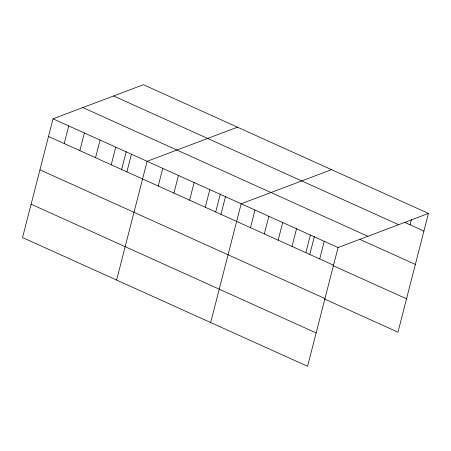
<?xml version="1.0" encoding="UTF-8"?>
<svg xmlns="http://www.w3.org/2000/svg" width="451" height="451" viewBox="0 0 451 451"><rect width="100%" height="100%" fill="white"/><g stroke="black" fill="none" stroke-linecap="round" stroke-linejoin="round"><path stroke-width="0.68" d="M428.45 213.424L143.418 84.703L53.038 118.827L22.55 237.576L307.582 366.297L338.07 247.548L428.45 213.424L397.962 332.173L324.337 298.923M64.189 143.548L68.715 125.908M79.861 150.628L84.393 132.989M95.539 157.709L100.071 140.069M111.217 164.79L115.744 147.144M121.499 170.083L126.252 151.575M126.894 171.865L131.421 154.225M116.612 280.054L147.099 161.306L237.48 127.182M158.245 186.026L162.777 168.386M173.923 193.107L178.449 175.467M189.6 200.188L194.127 182.548M205.278 207.268L209.805 189.623M215.725 211.902L220.308 194.054M220.951 214.343L225.483 196.704M210.668 322.533L241.161 203.784L331.541 169.661M250.474 227.676L255.001 210.036M264.32 233.928L268.847 216.288M278.16 240.18L282.692 222.54M292.006 246.432L296.538 228.792M305.851 252.684L310.378 235.044M309.786 254.381L314.37 236.533M319.697 258.936L324.224 241.296M410.077 224.812L411.47 219.389M404.412 222.258L423.923 231.064M113.596 95.967L398.622 224.688M82.866 107.569L367.892 236.29M359.977 239.425L415.354 264.433M53.038 118.827L338.07 247.548M48.511 136.467L333.543 265.188M332.9 265.554L406.526 298.804M39.942 169.835L324.974 298.556M31.119 204.207L316.145 332.934"/></g></svg>
